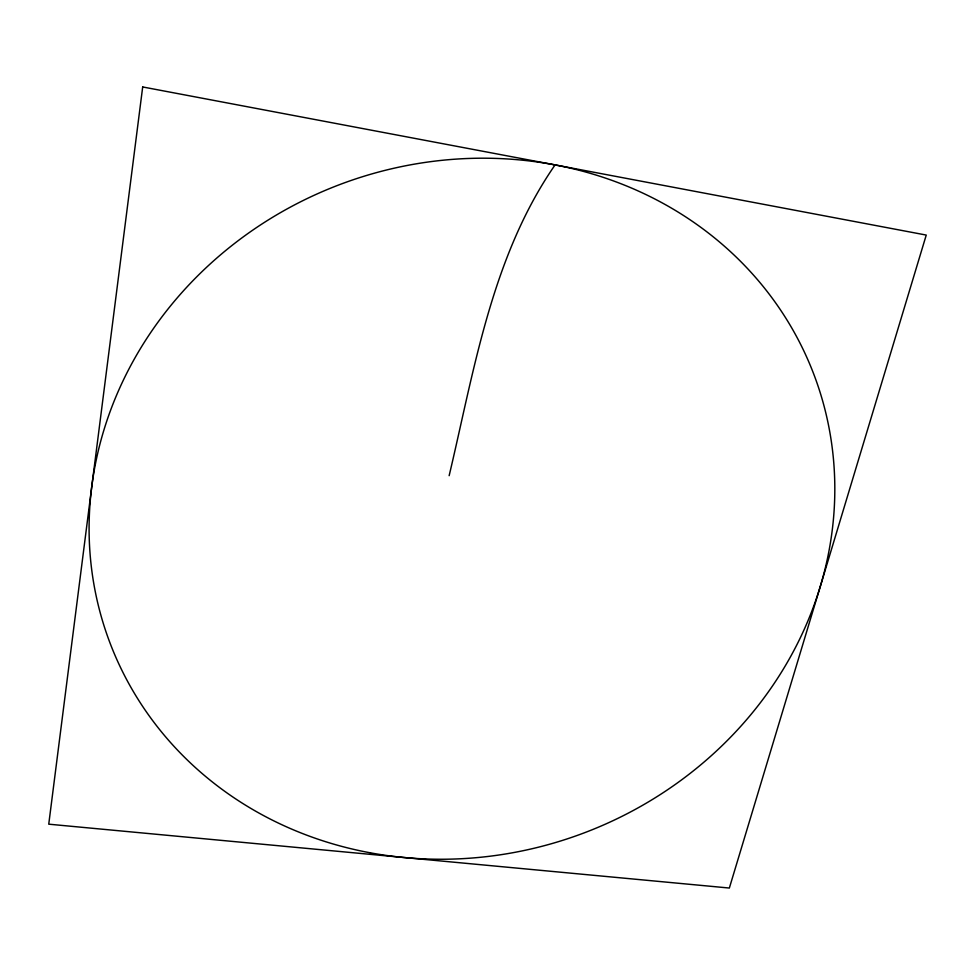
<?xml version="1.0" encoding="UTF-8"?>
<svg xmlns="http://www.w3.org/2000/svg" width="975" height="975" viewBox="0 0 975 975"><rect width="100%" height="100%" fill="white"/><g stroke="black" fill="none" stroke-linecap="round" stroke-linejoin="round"><path stroke-width="1.46" d="M449.146 475.69C474.289 369.683 491.766 256.327 555.08 164.909M142.691 86.958L48.75 824.18L729.349 888.042L926.25 235.072L142.691 86.958M370.439 852.845A376.679 346.418 -21.2 0 0 820.743 394.448A376.679 346.418 -21.2 0 0 194.683 278.887A376.679 346.418 -21.2 0 0 370.439 852.845"/></g></svg>
